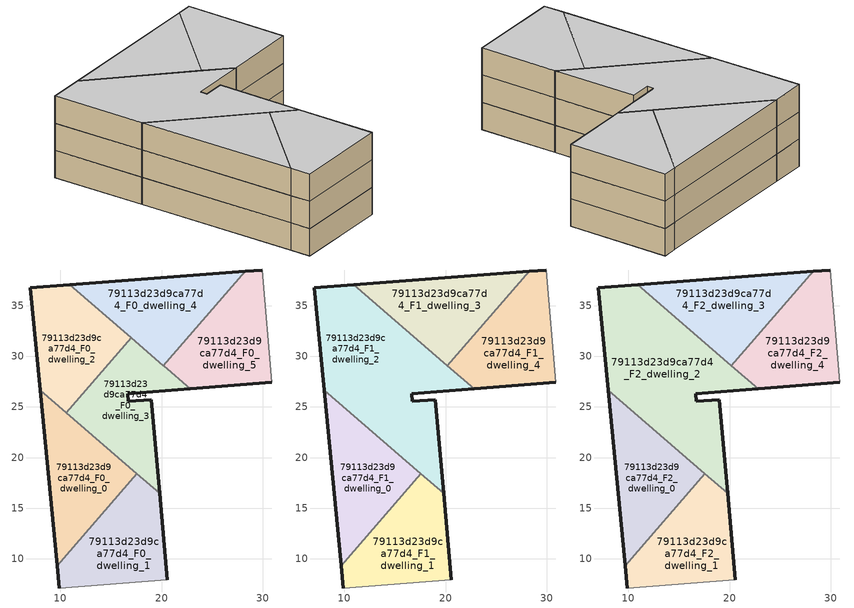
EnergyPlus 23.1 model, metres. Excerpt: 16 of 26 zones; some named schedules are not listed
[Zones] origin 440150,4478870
79113d23d9ca77d4_F0_dwelling_0
 floor ground (EU_floor_Construction): 9.67,9.31 17.54,18.41 8,26.66 z0
 wall outside (EU_wall_Construction): 9.67,9.31 8,26.66 z0:3
 wall to 79113d23d9ca77d4_F0_dwelling_1 (EU_wall_Construction): 17.54,18.41 9.67,9.31 z0:3
 wall to 79113d23d9ca77d4_F0_dwelling_3 (EU_wall_Construction): 10.59,24.41 17.54,18.41 z0:3
 wall to 79113d23d9ca77d4_F0_dwelling_2 (EU_wall_Construction): 8,26.66 10.59,24.41 z0:3
79113d23d9ca77d4_F0_dwelling_1
 floor ground (EU_floor_Construction): 20.54,7.9 19.8,16.46 17.54,18.41 9.67,9.31 9.89,7.11 z0
 wall outside (EU_wall_Construction): 19.8,16.46 20.54,7.9 / 9.89,7.11 9.67,9.31 z0:3
 wall adiabatic (EU_wall_Construction): 20.54,7.9 9.89,7.11 z0:3
 wall to 79113d23d9ca77d4_F0_dwelling_3 (EU_wall_Construction): 17.54,18.41 19.8,16.46 z0:3
79113d23d9ca77d4_F0_dwelling_2
 floor ground (EU_floor_Construction): 10.59,24.41 16.98,31.81 10.9,37.07 7.02,36.77 8,26.66 z0
 wall outside (EU_wall_Construction): 8,26.66 7.02,36.77 10.9,37.07 z0:3
 wall to 79113d23d9ca77d4_F0_dwelling_3 (EU_wall_Construction): 16.98,31.81 10.59,24.41 z0:3
 wall to 79113d23d9ca77d4_F0_dwelling_4 (EU_wall_Construction): 10.9,37.07 16.98,31.81 z0:3
79113d23d9ca77d4_F0_dwelling_3
 floor ground (EU_floor_Construction): 19.8,16.46 19,25.7 16.7,25.53 16.65,26.28 22.81,26.78 16.98,31.81 10.59,24.41 z0
 wall outside (EU_wall_Construction): 22.81,26.78 16.65,26.28 16.7,25.53 19,25.7 19.8,16.46 z0:3
 wall to 79113d23d9ca77d4_F0_dwelling_5 (EU_wall_Construction): 20.19,29.05 22.81,26.78 z0:3
 wall to 79113d23d9ca77d4_F0_dwelling_4 (EU_wall_Construction): 16.98,31.81 20.19,29.04 z0:3
79113d23d9ca77d4_F0_dwelling_4
 floor ground (EU_floor_Construction): 20.19,29.04 28.27,38.4 10.9,37.07 z0
 wall outside (EU_wall_Construction): 10.9,37.07 28.27,38.4 z0:3
 wall to 79113d23d9ca77d4_F0_dwelling_5 (EU_wall_Construction): 28.27,38.4 20.19,29.04 z0:3
79113d23d9ca77d4_F0_dwelling_5
 floor ground (EU_floor_Construction): 30.88,27.44 29.94,38.53 28.27,38.4 20.19,29.04 22.81,26.78 z0
 wall outside (EU_wall_Construction): 28.27,38.4 29.94,38.53 / 30.88,27.44 22.81,26.78 z0:3
 wall adiabatic (EU_wall_Construction): 29.94,38.53 30.88,27.44 z0:3
79113d23d9ca77d4_F1_dwelling_0
 floor to 79113d23d9ca77d4_F0_dwelling_0 (EU_floor_Construction): 9.67,9.31 17.54,18.41 8,26.66 z3
 wall outside (EU_wall_Construction): 9.67,9.31 8,26.66 z3:6
 wall to 79113d23d9ca77d4_F1_dwelling_1 (EU_wall_Construction): 17.54,18.41 9.67,9.31 z3:6
 wall to 79113d23d9ca77d4_F1_dwelling_2 (EU_wall_Construction): 8,26.66 17.54,18.41 z3:6
79113d23d9ca77d4_F1_dwelling_1
 floor to 79113d23d9ca77d4_F0_dwelling_1 (EU_floor_Construction): 20.54,7.9 19.8,16.46 17.54,18.41 9.67,9.31 9.89,7.11 z3
 wall outside (EU_wall_Construction): 19.8,16.46 20.54,7.9 / 9.89,7.11 9.67,9.31 z3:6
 wall adiabatic (EU_wall_Construction): 20.54,7.9 9.89,7.11 z3:6
 wall to 79113d23d9ca77d4_F1_dwelling_2 (EU_wall_Construction): 17.54,18.41 19.8,16.46 z3:6
79113d23d9ca77d4_F1_dwelling_2
 floor to 79113d23d9ca77d4_F0_dwelling_2 (EU_floor_Construction): 10.59,24.41 16.98,31.81 10.9,37.07 7.02,36.77 8,26.66 z3
 floor to 79113d23d9ca77d4_F0_dwelling_3 (EU_floor_Construction): 19.8,16.46 19,25.7 16.7,25.53 16.65,26.28 22.81,26.78 16.98,31.81 10.59,24.41 z3
 wall outside (EU_wall_Construction): 8,26.66 7.02,36.77 10.9,37.07 / 22.81,26.78 16.65,26.28 16.7,25.53 19,25.7 19.8,16.46 z3:6
 wall to 79113d23d9ca77d4_F1_dwelling_3 (EU_wall_Construction): 10.9,37.07 20.19,29.05 z3:6
 wall to 79113d23d9ca77d4_F1_dwelling_4 (EU_wall_Construction): 20.19,29.04 22.81,26.78 z3:6
79113d23d9ca77d4_F1_dwelling_3
 floor to 79113d23d9ca77d4_F0_dwelling_4 (EU_floor_Construction): 20.19,29.04 28.27,38.4 10.9,37.07 z3
 wall outside (EU_wall_Construction): 10.9,37.07 28.27,38.4 z3:6
 wall to 79113d23d9ca77d4_F1_dwelling_4 (EU_wall_Construction): 28.27,38.4 20.19,29.04 z3:6
79113d23d9ca77d4_F1_dwelling_4
 floor to 79113d23d9ca77d4_F0_dwelling_5 (EU_floor_Construction): 30.88,27.44 29.94,38.53 28.27,38.4 20.19,29.04 22.81,26.78 z3
 wall outside (EU_wall_Construction): 28.27,38.4 29.94,38.53 / 30.88,27.44 22.81,26.78 z3:6
 wall adiabatic (EU_wall_Construction): 29.94,38.53 30.88,27.44 z3:6
79113d23d9ca77d4_F2_dwelling_0
 floor to 79113d23d9ca77d4_F1_dwelling_0 (EU_floor_Construction): 9.67,9.31 17.54,18.41 8,26.66 z6
 wall outside (EU_wall_Construction): 9.67,9.31 8,26.66 z6:9
 wall to 79113d23d9ca77d4_F2_dwelling_1 (EU_wall_Construction): 17.54,18.41 9.67,9.31 z6:9
 wall to 79113d23d9ca77d4_F2_dwelling_2 (EU_wall_Construction): 8,26.66 17.54,18.41 z6:9
 ceiling to 79113d23d9ca77d4_F3_dwelling_0 (EU_floor_Construction): 17.54,18.41 9.67,9.31 8,26.66 z9
79113d23d9ca77d4_F2_dwelling_1
 floor to 79113d23d9ca77d4_F1_dwelling_1 (EU_floor_Construction): 20.54,7.9 19.8,16.46 17.54,18.41 9.67,9.31 9.89,7.11 z6
 wall outside (EU_wall_Construction): 19.8,16.46 20.54,7.9 / 9.89,7.11 9.67,9.31 z6:9
 wall adiabatic (EU_wall_Construction): 20.54,7.9 9.89,7.11 z6:9
 wall to 79113d23d9ca77d4_F2_dwelling_2 (EU_wall_Construction): 17.54,18.41 19.8,16.46 z6:9
 ceiling to 79113d23d9ca77d4_F3_dwelling_1 (EU_floor_Construction): 19.8,16.46 20.54,7.9 9.89,7.11 9.67,9.31 17.54,18.41 z9
79113d23d9ca77d4_F2_dwelling_2
 floor to 79113d23d9ca77d4_F1_dwelling_2 (EU_floor_Construction): 19.8,16.46 19,25.7 16.7,25.53 16.65,26.28 22.81,26.78 10.9,37.07 7.02,36.77 8,26.66 z6
 wall outside (EU_wall_Construction): 8,26.66 7.02,36.77 10.9,37.07 / 22.81,26.78 16.65,26.28 16.7,25.53 19,25.7 19.8,16.46 z6:9
 wall to 79113d23d9ca77d4_F2_dwelling_3 (EU_wall_Construction): 10.9,37.07 20.19,29.05 z6:9
 wall to 79113d23d9ca77d4_F2_dwelling_4 (EU_wall_Construction): 20.19,29.04 22.81,26.78 z6:9
 ceiling to 79113d23d9ca77d4_F3_dwelling_2 (EU_floor_Construction): 22.81,26.78 16.65,26.28 16.7,25.53 19,25.7 19.8,16.46 8,26.66 7.02,36.77 10.9,37.07 z9
79113d23d9ca77d4_F2_dwelling_3
 floor to 79113d23d9ca77d4_F1_dwelling_3 (EU_floor_Construction): 20.19,29.04 28.27,38.4 10.9,37.07 z6
 wall outside (EU_wall_Construction): 10.9,37.07 28.27,38.4 z6:9
 wall to 79113d23d9ca77d4_F2_dwelling_4 (EU_wall_Construction): 28.27,38.4 20.19,29.04 z6:9
 ceiling to 79113d23d9ca77d4_F3_dwelling_3 (EU_floor_Construction): 28.27,38.4 20.19,29.04 10.9,37.07 z9
79113d23d9ca77d4_F2_dwelling_4
 floor to 79113d23d9ca77d4_F1_dwelling_4 (EU_floor_Construction): 30.88,27.44 29.94,38.53 28.27,38.4 20.19,29.04 22.81,26.78 z6
 wall outside (EU_wall_Construction): 28.27,38.4 29.94,38.53 / 30.88,27.44 22.81,26.78 z6:9
 wall adiabatic (EU_wall_Construction): 29.94,38.53 30.88,27.44 z6:9
 ceiling to 79113d23d9ca77d4_F3_dwelling_4 (EU_floor_Construction): 29.94,38.53 30.88,27.44 22.81,26.78 20.19,29.04 28.27,38.4 z9
[Building]
EU S2 Campaign: North Axis=0; Terrain=City; Solar Distribution=FullExterior
[Site:Location]
Madrid: Latitude=40.5; Longitude=-3.5; Time Zone=1; Elevation=609
[SizingPeriod:WeatherFileDays]
AnnualSizingPeriod: Begin Month=1; Begin Day of Month=1; End Month=12; End Day of Month=31; Day of Week for Start Day=Monday; Use Weather File Daylight Saving Period=No; Use Weather File Rain and Snow Indicators=No
[MATERIAL]
EU_InternalMass_Material: Roughness=MediumRough; Thickness=0.1; Conductivity=1; Density=1800; Specific Heat=900; Thermal Absorptance=0.9; Solar Absorptance=0.7; Visible Absorptance=0.7
[MATERIAL:NOMASS] Roughness=MediumRough; Thermal Absorptance=0.9; Solar Absorptance=0.7; Visible Absorptance=0.7
Name | Thermal Resistance
EU_wall_NoMass | 1.60022
EU_floor_NoMass | 0.470652
[CONSTRUCTION]
EU_wall_Construction: EU_wall_NoMass
EU_floor_Construction: EU_floor_NoMass
EU_InternalMass_Construction: EU_InternalMass_Material
[ZONE] Type=1; Multiplier=1; Ceiling Height=autocalculate; Floor Area=autocalculate; Part of Total Floor Area=Yes
Name | Volume
79113d23d9ca77d4_F0_dwelling_0; 79113d23d9ca77d4_F1_dwelling_0; 79113d23d9ca77d4_F2_dwelling_0 | 227.474
79113d23d9ca77d4_F0_dwelling_1; 79113d23d9ca77d4_F1_dwelling_1; 79113d23d9ca77d4_F2_dwelling_1 | 227.465
79113d23d9ca77d4_F0_dwelling_2 | 227.496
79113d23d9ca77d4_F1_dwelling_2; 79113d23d9ca77d4_F2_dwelling_2 | 454.97
79113d23d9ca77d4_F0_dwelling_3 | 227.479
79113d23d9ca77d4_F1_dwelling_3; 79113d23d9ca77d4_F2_dwelling_3; 79113d23d9ca77d4_F0_dwelling_4 | 227.492
79113d23d9ca77d4_F1_dwelling_4; 79113d23d9ca77d4_F2_dwelling_4; 79113d23d9ca77d4_F0_dwelling_5 | 227.486
[INTERNALMASS] Construction=EU_InternalMass_Construction
Name | Zone or ZoneList | Surface Area
79113d23d9ca77d4_F0_dwelling_0_EU_InternalMass | 79113d23d9ca77d4_F0_dwelling_0 | 75.8249
79113d23d9ca77d4_F0_dwelling_1_EU_InternalMass | 79113d23d9ca77d4_F0_dwelling_1 | 75.8214
79113d23d9ca77d4_F0_dwelling_2_EU_InternalMass | 79113d23d9ca77d4_F0_dwelling_2 | 75.8319
79113d23d9ca77d4_F0_dwelling_3_EU_InternalMass | 79113d23d9ca77d4_F0_dwelling_3 | 75.8262
79113d23d9ca77d4_F0_dwelling_4_EU_InternalMass | 79113d23d9ca77d4_F0_dwelling_4 | 75.8308
79113d23d9ca77d4_F0_dwelling_5_EU_InternalMass | 79113d23d9ca77d4_F0_dwelling_5 | 75.8285
79113d23d9ca77d4_F1_dwelling_0_EU_InternalMass | 79113d23d9ca77d4_F1_dwelling_0 | 75.8249
79113d23d9ca77d4_F1_dwelling_1_EU_InternalMass | 79113d23d9ca77d4_F1_dwelling_1 | 75.8214
79113d23d9ca77d4_F1_dwelling_2_EU_InternalMass | 79113d23d9ca77d4_F1_dwelling_2 | 151.656
79113d23d9ca77d4_F1_dwelling_3_EU_InternalMass | 79113d23d9ca77d4_F1_dwelling_3 | 75.8308
79113d23d9ca77d4_F1_dwelling_4_EU_InternalMass | 79113d23d9ca77d4_F1_dwelling_4 | 75.8285
79113d23d9ca77d4_F2_dwelling_0_EU_InternalMass | 79113d23d9ca77d4_F2_dwelling_0 | 75.8249
79113d23d9ca77d4_F2_dwelling_1_EU_InternalMass | 79113d23d9ca77d4_F2_dwelling_1 | 75.8214
79113d23d9ca77d4_F2_dwelling_2_EU_InternalMass | 79113d23d9ca77d4_F2_dwelling_2 | 151.656
79113d23d9ca77d4_F2_dwelling_3_EU_InternalMass | 79113d23d9ca77d4_F2_dwelling_3 | 75.8308
79113d23d9ca77d4_F2_dwelling_4_EU_InternalMass | 79113d23d9ca77d4_F2_dwelling_4 | 75.8285
[OTHEREQUIPMENT] Fuel Type=Electricity; Design Level Calculation Method=Watts/Area; Power per Zone Floor Area=1; Fraction Latent=0; Fraction Radiant=0; Fraction Lost=0; Carbon Dioxide Generation Rate=0; EndUse Subcategory=EU_Step8_InternalGains
Name | Zone or ZoneList or Space or SpaceList | Schedule
EU_Step8_InternalGain_79113d23d9ca77d4_F0_dwelling_0_f000 | 79113d23d9ca77d4_F0_dwelling_0 | EU_Step8_GainSchedule_79113d23d9ca77d4_F0_dwelling_0_f000
EU_Step8_InternalGain_79113d23d9ca77d4_F0_dwelling_1_f000 | 79113d23d9ca77d4_F0_dwelling_1 | EU_Step8_GainSchedule_79113d23d9ca77d4_F0_dwelling_1_f000
EU_Step8_InternalGain_79113d23d9ca77d4_F0_dwelling_2_f000 | 79113d23d9ca77d4_F0_dwelling_2 | EU_Step8_GainSchedule_79113d23d9ca77d4_F0_dwelling_2_f000
EU_Step8_InternalGain_79113d23d9ca77d4_F0_dwelling_3_f000 | 79113d23d9ca77d4_F0_dwelling_3 | EU_Step8_GainSchedule_79113d23d9ca77d4_F0_dwelling_3_f000
EU_Step8_InternalGain_79113d23d9ca77d4_F0_dwelling_4_f000 | 79113d23d9ca77d4_F0_dwelling_4 | EU_Step8_GainSchedule_79113d23d9ca77d4_F0_dwelling_4_f000
EU_Step8_InternalGain_79113d23d9ca77d4_F0_dwelling_5_f000 | 79113d23d9ca77d4_F0_dwelling_5 | EU_Step8_GainSchedule_79113d23d9ca77d4_F0_dwelling_5_f000
EU_Step8_InternalGain_79113d23d9ca77d4_F1_dwelling_0_f000 | 79113d23d9ca77d4_F1_dwelling_0 | EU_Step8_GainSchedule_79113d23d9ca77d4_F1_dwelling_0_f000
EU_Step8_InternalGain_79113d23d9ca77d4_F1_dwelling_1_f000 | 79113d23d9ca77d4_F1_dwelling_1 | EU_Step8_GainSchedule_79113d23d9ca77d4_F1_dwelling_1_f000
EU_Step8_InternalGain_79113d23d9ca77d4_F1_dwelling_2_f000 | 79113d23d9ca77d4_F1_dwelling_2 | EU_Step8_GainSchedule_79113d23d9ca77d4_F1_dwelling_2_f000
EU_Step8_InternalGain_79113d23d9ca77d4_F1_dwelling_3_f000 | 79113d23d9ca77d4_F1_dwelling_3 | EU_Step8_GainSchedule_79113d23d9ca77d4_F1_dwelling_3_f000
EU_Step8_InternalGain_79113d23d9ca77d4_F1_dwelling_4_f000 | 79113d23d9ca77d4_F1_dwelling_4 | EU_Step8_GainSchedule_79113d23d9ca77d4_F1_dwelling_4_f000
EU_Step8_InternalGain_79113d23d9ca77d4_F2_dwelling_0_f000 | 79113d23d9ca77d4_F2_dwelling_0 | EU_Step8_GainSchedule_79113d23d9ca77d4_F2_dwelling_0_f000
EU_Step8_InternalGain_79113d23d9ca77d4_F2_dwelling_1_f000 | 79113d23d9ca77d4_F2_dwelling_1 | EU_Step8_GainSchedule_79113d23d9ca77d4_F2_dwelling_1_f000
EU_Step8_InternalGain_79113d23d9ca77d4_F2_dwelling_2_f000 | 79113d23d9ca77d4_F2_dwelling_2 | EU_Step8_GainSchedule_79113d23d9ca77d4_F2_dwelling_2_f000
EU_Step8_InternalGain_79113d23d9ca77d4_F2_dwelling_3_f000 | 79113d23d9ca77d4_F2_dwelling_3 | EU_Step8_GainSchedule_79113d23d9ca77d4_F2_dwelling_3_f000
EU_Step8_InternalGain_79113d23d9ca77d4_F2_dwelling_4_f000 | 79113d23d9ca77d4_F2_dwelling_4 | EU_Step8_GainSchedule_79113d23d9ca77d4_F2_dwelling_4_f000
[ZONEVENTILATION:DESIGNFLOWRATE] Schedule=EU_AlwaysOn; Design Flow Rate Calculation Method=AirChanges/Hour; Air Changes per Hour=0.480704; Ventilation Type=Natural; Fan Pressure Rise=0; Fan Total Efficiency=1; Constant Term Coefficient=1; Temperature Term Coefficient=0; Velocity Term Coefficient=0; Velocity Squared Term Coefficient=0; Minimum Indoor Temperature=-100; Maximum Indoor Temperature=100; Delta Temperature=-100; Minimum Outdoor Temperature=-100; Maximum Outdoor Temperature=100; Maximum Wind Speed=40
Name | Zone or ZoneList or Space or SpaceList
EU_ConstantAir_79113d23d9ca77d4_F0_dwelling_0 | 79113d23d9ca77d4_F0_dwelling_0
EU_ConstantAir_79113d23d9ca77d4_F0_dwelling_1 | 79113d23d9ca77d4_F0_dwelling_1
EU_ConstantAir_79113d23d9ca77d4_F0_dwelling_2 | 79113d23d9ca77d4_F0_dwelling_2
EU_ConstantAir_79113d23d9ca77d4_F0_dwelling_3 | 79113d23d9ca77d4_F0_dwelling_3
EU_ConstantAir_79113d23d9ca77d4_F0_dwelling_4 | 79113d23d9ca77d4_F0_dwelling_4
EU_ConstantAir_79113d23d9ca77d4_F0_dwelling_5 | 79113d23d9ca77d4_F0_dwelling_5
EU_ConstantAir_79113d23d9ca77d4_F1_dwelling_0 | 79113d23d9ca77d4_F1_dwelling_0
EU_ConstantAir_79113d23d9ca77d4_F1_dwelling_1 | 79113d23d9ca77d4_F1_dwelling_1
EU_ConstantAir_79113d23d9ca77d4_F1_dwelling_2 | 79113d23d9ca77d4_F1_dwelling_2
EU_ConstantAir_79113d23d9ca77d4_F1_dwelling_3 | 79113d23d9ca77d4_F1_dwelling_3
EU_ConstantAir_79113d23d9ca77d4_F1_dwelling_4 | 79113d23d9ca77d4_F1_dwelling_4
EU_ConstantAir_79113d23d9ca77d4_F2_dwelling_0 | 79113d23d9ca77d4_F2_dwelling_0
EU_ConstantAir_79113d23d9ca77d4_F2_dwelling_1 | 79113d23d9ca77d4_F2_dwelling_1
EU_ConstantAir_79113d23d9ca77d4_F2_dwelling_2 | 79113d23d9ca77d4_F2_dwelling_2
EU_ConstantAir_79113d23d9ca77d4_F2_dwelling_3 | 79113d23d9ca77d4_F2_dwelling_3
EU_ConstantAir_79113d23d9ca77d4_F2_dwelling_4 | 79113d23d9ca77d4_F2_dwelling_4
[HVACTEMPLATE:THERMOSTAT] Constant Heating Setpoint=20; Constant Cooling Setpoint=50
EU_HeatOnly_79113d23d9ca77d4_F0_dwelling_0; EU_HeatOnly_79113d23d9ca77d4_F0_dwelling_1; EU_HeatOnly_79113d23d9ca77d4_F0_dwelling_2; EU_HeatOnly_79113d23d9ca77d4_F0_dwelling_3; EU_HeatOnly_79113d23d9ca77d4_F0_dwelling_4; EU_HeatOnly_79113d23d9ca77d4_F0_dwelling_5; EU_HeatOnly_79113d23d9ca77d4_F1_dwelling_0; EU_HeatOnly_79113d23d9ca77d4_F1_dwelling_1; EU_HeatOnly_79113d23d9ca77d4_F1_dwelling_2; EU_HeatOnly_79113d23d9ca77d4_F1_dwelling_3; EU_HeatOnly_79113d23d9ca77d4_F1_dwelling_4; EU_HeatOnly_79113d23d9ca77d4_F2_dwelling_0; EU_HeatOnly_79113d23d9ca77d4_F2_dwelling_1; EU_HeatOnly_79113d23d9ca77d4_F2_dwelling_2; EU_HeatOnly_79113d23d9ca77d4_F2_dwelling_3; EU_HeatOnly_79113d23d9ca77d4_F2_dwelling_4; EU_HeatOnly_79113d23d9ca77d4_F3_dwelling_0; EU_HeatOnly_79113d23d9ca77d4_F3_dwelling_1; EU_HeatOnly_79113d23d9ca77d4_F3_dwelling_2; EU_HeatOnly_79113d23d9ca77d4_F3_dwelling_3; EU_HeatOnly_79113d23d9ca77d4_F3_dwelling_4; EU_HeatOnly_79113d23d9ca77d4_F4_dwelling_0; EU_HeatOnly_79113d23d9ca77d4_F4_dwelling_1; EU_HeatOnly_79113d23d9ca77d4_F4_dwelling_2; EU_HeatOnly_79113d23d9ca77d4_F4_dwelling_3; EU_HeatOnly_79113d23d9ca77d4_F4_dwelling_4
[HVACTEMPLATE:ZONE:IDEALLOADSAIRSYSTEM] System Availability Schedule=EU_AlwaysOn; Maximum Heating Supply Air Temperature=50; Minimum Cooling Supply Air Temperature=13; Maximum Heating Supply Air Humidity Ratio=0.0156; Minimum Cooling Supply Air Humidity Ratio=0.0077; Heating Limit=NoLimit; Cooling Limit=NoLimit; Heating Availability Schedule=EU_AlwaysOn; Cooling Availability Schedule=EU_CoolingOff; Dehumidification Control Type=ConstantSensibleHeatRatio; Cooling Sensible Heat Ratio=0.7; Dehumidification Setpoint=60; Humidification Control Type=None; Humidification Setpoint=30; Outdoor Air Method=None; Outdoor Air Flow Rate per Person=0.00944; Outdoor Air Flow Rate per Zone Floor Area=0; Outdoor Air Flow Rate per Zone=0; Demand Controlled Ventilation Type=None; Outdoor Air Economizer Type=NoEconomizer; Heat Recovery Type=None; Sensible Heat Recovery Effectiveness=0.7; Latent Heat Recovery Effectiveness=0.65
Name | Template Thermostat
79113d23d9ca77d4_F0_dwelling_0 | EU_HeatOnly_79113d23d9ca77d4_F0_dwelling_0
79113d23d9ca77d4_F0_dwelling_1 | EU_HeatOnly_79113d23d9ca77d4_F0_dwelling_1
79113d23d9ca77d4_F0_dwelling_2 | EU_HeatOnly_79113d23d9ca77d4_F0_dwelling_2
79113d23d9ca77d4_F0_dwelling_3 | EU_HeatOnly_79113d23d9ca77d4_F0_dwelling_3
79113d23d9ca77d4_F0_dwelling_4 | EU_HeatOnly_79113d23d9ca77d4_F0_dwelling_4
79113d23d9ca77d4_F0_dwelling_5 | EU_HeatOnly_79113d23d9ca77d4_F0_dwelling_5
79113d23d9ca77d4_F1_dwelling_0 | EU_HeatOnly_79113d23d9ca77d4_F1_dwelling_0
79113d23d9ca77d4_F1_dwelling_1 | EU_HeatOnly_79113d23d9ca77d4_F1_dwelling_1
79113d23d9ca77d4_F1_dwelling_2 | EU_HeatOnly_79113d23d9ca77d4_F1_dwelling_2
79113d23d9ca77d4_F1_dwelling_3 | EU_HeatOnly_79113d23d9ca77d4_F1_dwelling_3
79113d23d9ca77d4_F1_dwelling_4 | EU_HeatOnly_79113d23d9ca77d4_F1_dwelling_4
79113d23d9ca77d4_F2_dwelling_0 | EU_HeatOnly_79113d23d9ca77d4_F2_dwelling_0
79113d23d9ca77d4_F2_dwelling_1 | EU_HeatOnly_79113d23d9ca77d4_F2_dwelling_1
79113d23d9ca77d4_F2_dwelling_2 | EU_HeatOnly_79113d23d9ca77d4_F2_dwelling_2
79113d23d9ca77d4_F2_dwelling_3 | EU_HeatOnly_79113d23d9ca77d4_F2_dwelling_3
79113d23d9ca77d4_F2_dwelling_4 | EU_HeatOnly_79113d23d9ca77d4_F2_dwelling_4
[SIZING:ZONE] Zone Cooling Design Supply Air Temperature Input Method=SupplyAirTemperature; Zone Cooling Design Supply Air Temperature=13; Zone Heating Design Supply Air Temperature Input Method=SupplyAirTemperature; Zone Heating Design Supply Air Temperature=50; Zone Cooling Design Supply Air Humidity Ratio=0.008; Zone Heating Design Supply Air Humidity Ratio=0.008; Cooling Design Air Flow Method=DesignDay; Cooling Design Air Flow Rate=0; Cooling Minimum Air Flow per Zone Floor Area=0.000762; Cooling Minimum Air Flow=0; Cooling Minimum Air Flow Fraction=0.2; Heating Design Air Flow Method=DesignDay; Heating Design Air Flow Rate=0; Heating Maximum Air Flow per Zone Floor Area=0.002032; Heating Maximum Air Flow=0.141576; Heating Maximum Air Flow Fraction=0.3; Account for Dedicated Outdoor Air System=No; Dedicated Outdoor Air System Control Strategy=NeutralSupplyAir; Dedicated Outdoor Air Low Setpoint Temperature for Design=autosize; Dedicated Outdoor Air High Setpoint Temperature for Design=autosize; Zone Load Sizing Method=Sensible Load Only No Latent Load; Zone Latent Cooling Design Supply Air Humidity Ratio Input Method=HumidityRatioDifference; Zone Cooling Design Supply Air Humidity Ratio Difference=0.005; Zone Latent Heating Design Supply Air Humidity Ratio Input Method=HumidityRatioDifference; Zone Humidification Design Supply Air Humidity Ratio Difference=0.005
79113d23d9ca77d4_F0_dwelling_0; 79113d23d9ca77d4_F0_dwelling_1; 79113d23d9ca77d4_F0_dwelling_2; 79113d23d9ca77d4_F0_dwelling_3; 79113d23d9ca77d4_F0_dwelling_4; 79113d23d9ca77d4_F0_dwelling_5; 79113d23d9ca77d4_F1_dwelling_0; 79113d23d9ca77d4_F1_dwelling_1; 79113d23d9ca77d4_F1_dwelling_2; 79113d23d9ca77d4_F1_dwelling_3
